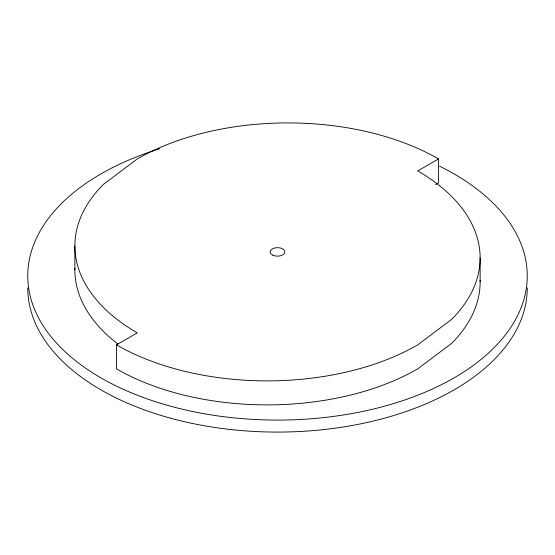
<?xml version="1.0" encoding="UTF-8"?>
<svg xmlns="http://www.w3.org/2000/svg" width="555" height="555" viewBox="0 0 555 555"><rect width="100%" height="100%" fill="white"/><g stroke="black" fill="none" stroke-linecap="round" stroke-linejoin="round"><path stroke-width="0.83" d="M480.117 280.213A213.023 122.988 0 0 1 451.597 343.385L417.742 368.86A213.023 122.988 0 0 1 116.481 368.86L116.481 344.863L137.258 332.868A213.023 122.988 0 0 1 103.403 184.413L137.258 158.938A213.023 122.988 0 0 1 438.519 158.938L438.519 182.935L435.55 184.649M438.519 158.938L417.742 170.933A213.023 122.988 0 0 1 451.597 319.396L417.742 344.863A213.023 122.988 0 0 1 116.481 344.863M480.131 257.902L480.131 281.891M74.87 245.907L74.87 269.897M527.25 287.892A249.75 144.189 0 0 1 277.5 432.081A249.75 144.189 0 0 1 27.75 287.892M439.595 166.202A249.75 144.189 0 0 1 445.908 382.374A249.75 144.189 0 0 1 73.593 359.154A249.75 144.189 0 0 1 159.715 148.747M117.847 343.975A213.023 122.988 0 0 1 74.883 268.218M272.713 255.12A7.347 4.239 0 0 0 284.722 252.685A7.347 4.239 0 0 0 275.065 247.905A7.347 4.239 0 0 0 272.713 255.12"/></g></svg>
